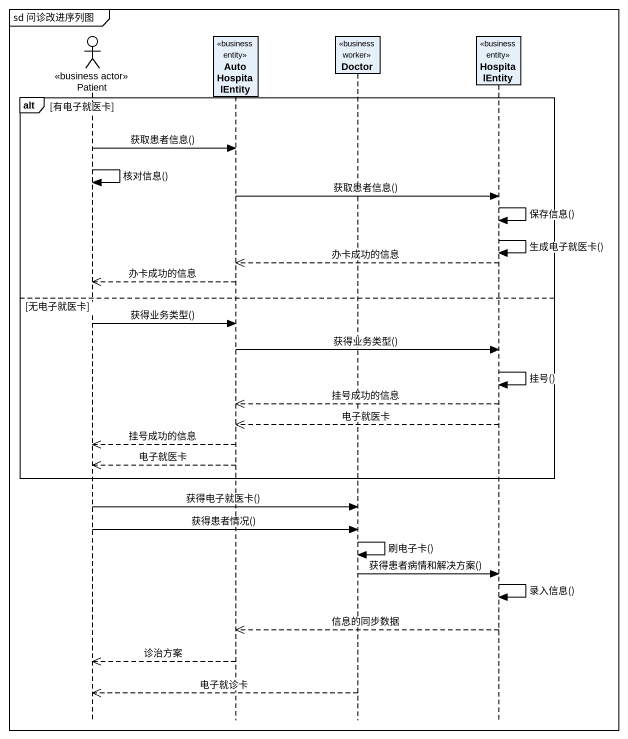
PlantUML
@startuml
mainframe sd 问诊改进序列图
hide footbox
actor Patient <<business actor>>
participant AutoHospitalEntity <<business entity>>
participant Doctor <<business worker>>
participant HospitalEntity <<business entity>>

alt 有电子就医卡
  Patient -> AutoHospitalEntity : 获取患者信息()
  Patient -> Patient : 核对信息()
  AutoHospitalEntity -> HospitalEntity : 获取患者信息()
  HospitalEntity -> HospitalEntity : 保存信息()
  HospitalEntity -> HospitalEntity : 生成电子就医卡()
  HospitalEntity -->> AutoHospitalEntity : 办卡成功的信息
  AutoHospitalEntity -->> Patient : 办卡成功的信息
else 无电子就医卡
  Patient -> AutoHospitalEntity : 获得业务类型()
  AutoHospitalEntity -> HospitalEntity : 获得业务类型()
  HospitalEntity -> HospitalEntity : 挂号()
  HospitalEntity -->> AutoHospitalEntity : 挂号成功的信息
  HospitalEntity -->> AutoHospitalEntity : 电子就医卡
  AutoHospitalEntity -->> Patient : 挂号成功的信息
  AutoHospitalEntity -->> Patient : 电子就医卡
end
Patient -> Doctor : 获得电子就医卡()
Patient -> Doctor : 获得患者情况()
Doctor -> Doctor : 刷电子卡()
Doctor -> HospitalEntity : 获得患者病情和解决方案()
HospitalEntity -> HospitalEntity : 录入信息()
HospitalEntity -->> AutoHospitalEntity : 信息的同步数据
AutoHospitalEntity -->> Patient : 诊治方案
Doctor -->> Patient : 电子就诊卡
@enduml
